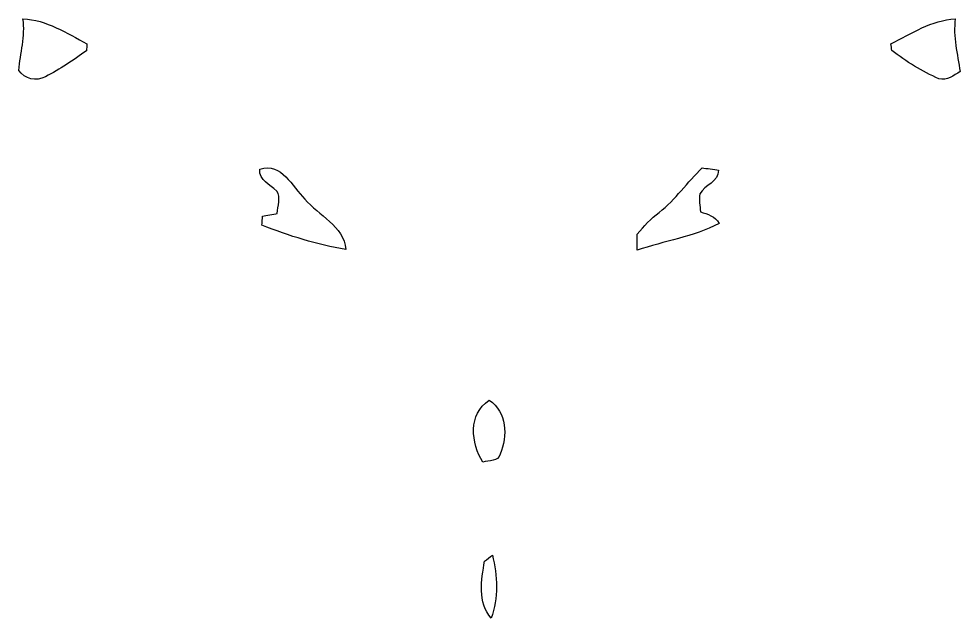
# Model space of a CAD drawing. Header units: centimetres. Extents: x -4.81 to 4.8, y -3.71 to 2.98.
# Drawn here: x -3.57 to 3.59, y -1.93 to 2.62 of the extents above; entities that cross this region are included whole.
import ezdxf

# ---------------------------------------------------------------- set-up
doc = ezdxf.new("R2010")
doc.units = ezdxf.units.CM
doc.header["$MEASUREMENT"] = 0
doc.layers.add('Camada 1', color=7, linetype='Continuous')

msp = doc.modelspace()

# ---------------------------------------------------------------- linework, layer by layer
at = {"layer": 'Camada 1'}
for points, knots in [([(-3.54109, 2.62395), (-3.54109, 2.62395), (-3.54109, 2.62395), (-3.54109, 2.62395), (-3.54109, 2.62395), (-3.52097, 2.49132), (-3.56119, 2.36324), (-3.57247, 2.23237), (-3.57247, 2.23237), (-3.52803, 2.1678), (-3.43913, 2.14558), (-3.37033, 2.18439), (-3.37033, 2.18439), (-3.26062, 2.24048), (-3.15796, 2.30998), (-3.05848, 2.3823), (-3.05848, 2.3823), (-3.05743, 2.39535), (-3.05531, 2.42181), (-3.05424, 2.43487), (-3.05424, 2.43487), (-3.20841, 2.51495), (-3.36188, 2.61725), (-3.54109, 2.62395)], [0, 0, 0, 0, 0.1428571, 0.1428571, 0.1428571, 0.1428571, 0.2857143, 0.2857143, 0.2857143, 0.2857143, 0.4285714, 0.4285714, 0.4285714, 0.4285714, 0.5714286, 0.5714286, 0.5714286, 0.5714286, 0.7142857, 0.7142857, 0.7142857, 0.7142857, 1, 1, 1, 1]), ([(3.05938, 2.43416), (3.05938, 2.43416), (3.05938, 2.43416), (3.05938, 2.43416), (3.05938, 2.43416), (3.06079, 2.42147), (3.06396, 2.39606), (3.06537, 2.38337), (3.06537, 2.38337), (3.17649, 2.29904), (3.29645, 2.22496), (3.42414, 2.16887), (3.42414, 2.16887), (3.48517, 2.14982), (3.53599, 2.19674), (3.58572, 2.2232), (3.58572, 2.2232), (3.56526, 2.3562), (3.53068, 2.48849), (3.54832, 2.62431), (3.54832, 2.62431), (3.36983, 2.61338), (3.2146, 2.51388), (3.05938, 2.43416)], [0, 0, 0, 0, 0.1428571, 0.1428571, 0.1428571, 0.1428571, 0.2857143, 0.2857143, 0.2857143, 0.2857143, 0.4285714, 0.4285714, 0.4285714, 0.4285714, 0.5714286, 0.5714286, 0.5714286, 0.5714286, 0.7142857, 0.7142857, 0.7142857, 0.7142857, 1, 1, 1, 1]), ([(-1.74051, 1.48166), (-1.74051, 1.48166), (-1.74051, 1.48166), (-1.74051, 1.48166), (-1.74051, 1.48166), (-1.7458, 1.39488), (-1.66325, 1.3663), (-1.61175, 1.3155), (-1.61175, 1.3155), (-1.57611, 1.26576), (-1.60539, 1.20085), (-1.60785, 1.14545), (-1.60785, 1.14545), (-1.63538, 1.14053), (-1.69076, 1.13064), (-1.71829, 1.12572), (-1.71829, 1.12572), (-1.71968, 1.10842), (-1.72287, 1.07349), (-1.72428, 1.05621), (-1.72428, 1.05621), (-1.51861, 0.97472), (-1.30377, 0.90699), (-1.08575, 0.87241), (-1.08575, 0.87241), (-1.10268, 1.05163), (-1.29318, 1.12959), (-1.39726, 1.25448), (-1.39726, 1.25448), (-1.49673, 1.34972), (-1.57116, 1.53387), (-1.74051, 1.48166)], [0, 0, 0, 0, 0.1111111, 0.1111111, 0.1111111, 0.1111111, 0.2222222, 0.2222222, 0.2222222, 0.2222222, 0.3333333, 0.3333333, 0.3333333, 0.3333333, 0.4444444, 0.4444444, 0.4444444, 0.4444444, 0.5555556, 0.5555556, 0.5555556, 0.5555556, 0.6666667, 0.6666667, 0.6666667, 0.6666667, 0.7777778, 0.7777778, 0.7777778, 0.7777778, 1, 1, 1, 1]), ([(1.62358, 1.49189), (1.62358, 1.49189), (1.62358, 1.49189), (1.62358, 1.49189), (1.62358, 1.49189), (1.51139, 1.38217), (1.42073, 1.25165), (1.29761, 1.15286), (1.29761, 1.15286), (1.23341, 1.10701), (1.18154, 1.04773), (1.13038, 0.98882), (1.13038, 0.98882), (1.13004, 0.95778), (1.12863, 0.89641), (1.12828, 0.86535), (1.12828, 0.86535), (1.33571, 0.93591), (1.5562, 0.96697), (1.75234, 1.06961), (1.75234, 1.06961), (1.7227, 1.1236), (1.66486, 1.13982), (1.61016, 1.1578), (1.61016, 1.1578), (1.6077, 1.20297), (1.59817, 1.24882), (1.60663, 1.29397), (1.60663, 1.29397), (1.64403, 1.36384), (1.74881, 1.38253), (1.7481, 1.4753), (1.7481, 1.4753), (1.7167, 1.47954), (1.65462, 1.48766), (1.62358, 1.49189)], [0, 0, 0, 0, 0.1, 0.1, 0.1, 0.1, 0.2, 0.2, 0.2, 0.2, 0.3, 0.3, 0.3, 0.3, 0.4, 0.4, 0.4, 0.4, 0.5, 0.5, 0.5, 0.5, 0.6, 0.6, 0.6, 0.6, 0.7, 0.7, 0.7, 0.7, 0.8, 0.8, 0.8, 0.8, 1, 1, 1, 1]), ([(-0.04399, -0.74541), (-0.04399, -0.74541), (-0.04399, -0.74541), (-0.04399, -0.74541), (-0.04399, -0.74541), (-0.00025, -0.72672), (0.07488, -0.744), (0.08759, -0.68367), (0.08759, -0.68367), (0.14331, -0.54539), (0.14297, -0.36337), (0.00432, -0.27481), (0.00432, -0.27481), (-0.15759, -0.37677), (-0.1343, -0.60254), (-0.04399, -0.74541)], [0, 0, 0, 0, 0.2, 0.2, 0.2, 0.2, 0.4, 0.4, 0.4, 0.4, 0.6, 0.6, 0.6, 0.6, 1, 1, 1, 1]), ([(-0.03059, -1.49718), (-0.03059, -1.49718), (-0.03059, -1.49718), (-0.03059, -1.49718), (-0.03059, -1.49718), (-0.0567, -1.639), (-0.08386, -1.81115), (0.01844, -1.9304), (0.01844, -1.9304), (0.07736, -1.77729), (0.06783, -1.60761), (0.02831, -1.45097), (0.02831, -1.45097), (0.0135, -1.46261), (-0.01577, -1.48554), (-0.03059, -1.49718)], [0, 0, 0, 0, 0.2, 0.2, 0.2, 0.2, 0.4, 0.4, 0.4, 0.4, 0.6, 0.6, 0.6, 0.6, 1, 1, 1, 1])]:
    msp.add_open_spline(points, degree=3, knots=knots, dxfattribs=at)

doc.saveas('drawing.dxf')
